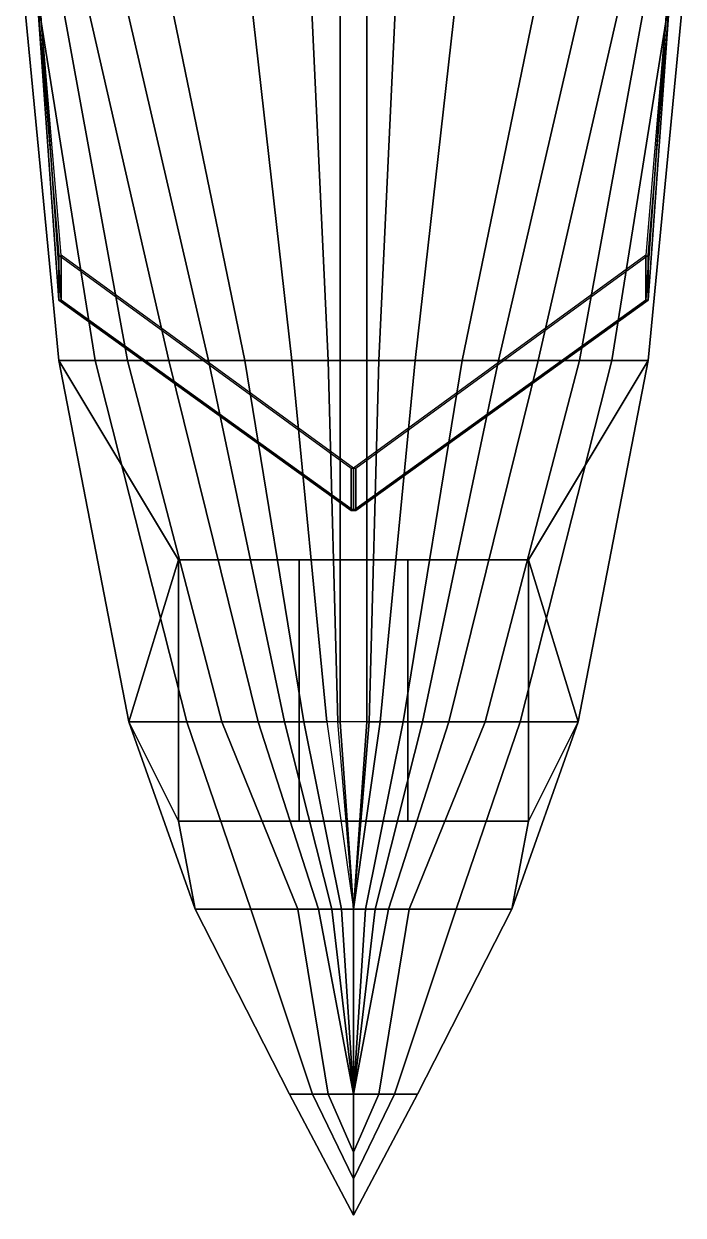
# Model space of a CAD drawing. Extents: x -2.8 to 2.8, y -17.3 to 17.1.
# Drawn here: x -2.73 to 2.73, y -17.34 to -7.48 of the extents above; entities that cross this region are included whole.
import ezdxf

# ---------------------------------------------------------------- set-up
doc = ezdxf.new("R2010")
doc.units = 0
doc.layers.get('0').update_dxf_attribs({"linetype": 'CONTINUOUS'})
doc.layers.add('SUPERSTRUCTURE', color=3, linetype='CONTINUOUS')

msp = doc.modelspace()

# ---------------------------------------------------------------- linework, layer by layer
for points in [[(-2.73, -7.26, 2.19), (-2.62, -7.26, 1.18), (-2.14, -10.27, 1.39), (-2.44, -10.27, 2.47)], [(2.73, -7.26, 2.19), (-2.73, -7.26, 2.19), (-2.44, -10.27, 2.47), (2.44, -10.27, 2.47)], [(-2.62, -7.26, 1.18), (-2.42, -7.26, 0.44), (-1.87, -10.27, 0.66), (-2.14, -10.27, 1.39)], [(-2.42, -7.26, 0.44), (-2.22, -7.26), (-1.53, -10.27), (-1.87, -10.27, 0.66)], [(-2.22, -7.26), (-1.9, -7.26, -0.46), (-1.2, -10.27, -0.46), (-1.53, -10.27)], [(-1.9, -7.26, -0.46), (-1.52, -7.26, -0.78), (-0.9, -10.27, -0.78), (-1.2, -10.27, -0.46)], [(-1.52, -7.26, -0.78), (-0.85, -7.26, -1.13), (-0.51, -10.27, -1.13), (-0.9, -10.27, -0.78)], [(-0.85, -7.26, -1.13), (-0.35, -7.26, -1.31), (-0.21, -10.27, -1.31), (-0.51, -10.27, -1.13)], [(-0.35, -7.26, -1.31), (-0.11, -7.26, -1.4), (-0.11, -10.27, -1.4), (-0.21, -10.27, -1.31)], [(-0.11, -7.26, -1.4), (-0.11, -7.26, -1.71), (-0.11, -10.27, -1.71), (-0.11, -10.27, -1.4)], [(-0.11, -7.26, -1.71), (0.11, -7.26, -1.71), (0.11, -10.27, -1.71), (-0.11, -10.27, -1.71)], [(0.11, -10.27, -1.4), (0.11, -10.27, -1.71), (0.11, -7.26, -1.71), (0.11, -7.26, -1.4)], [(0.21, -10.27, -1.31), (0.11, -10.27, -1.4), (0.11, -7.26, -1.4), (0.35, -7.26, -1.31)], [(0.51, -10.27, -1.13), (0.21, -10.27, -1.31), (0.35, -7.26, -1.31), (0.85, -7.26, -1.13)], [(0.9, -10.27, -0.78), (0.51, -10.27, -1.13), (0.85, -7.26, -1.13), (1.52, -7.26, -0.78)], [(1.2, -10.27, -0.46), (0.9, -10.27, -0.78), (1.52, -7.26, -0.78), (1.9, -7.26, -0.46)], [(1.53, -10.27), (1.2, -10.27, -0.46), (1.9, -7.26, -0.46), (2.22, -7.26)], [(1.87, -10.27, 0.66), (1.53, -10.27), (2.22, -7.26), (2.42, -7.26, 0.44)], [(2.14, -10.27, 1.39), (1.87, -10.27, 0.66), (2.42, -7.26, 0.44), (2.62, -7.26, 1.18)], [(2.44, -10.27, 2.47), (2.14, -10.27, 1.39), (2.62, -7.26, 1.18), (2.73, -7.26, 2.19)], [(-2.44, -10.27, 2.47), (-2.14, -10.27, 1.39), (-1.38, -13.26, 1.39), (-1.86, -13.26, 2.71)], [(-1.86, -13.26, 2.71), (-1.45, -11.92, 2.6024), (-2.44, -10.27, 2.47), (-1.86, -13.26, 2.71)], [(2.44, -10.27, 2.47), (-2.44, -10.27, 2.47), (-1.45, -11.92, 2.6024), (1.45, -11.92, 2.6024)], [(-2.14, -10.27, 1.39), (-1.87, -10.27, 0.66), (-1.09, -13.26, 0.66), (-1.38, -13.26, 1.39)], [(-1.87, -10.27, 0.66), (-1.53, -10.27), (-0.79, -13.26), (-1.09, -13.26, 0.66)], [(-1.53, -10.27), (-1.2, -10.27, -0.46), (-0.57, -13.26, -0.46), (-0.79, -13.26)], [(-1.2, -10.27, -0.46), (-0.9, -10.27, -0.78), (-0.41, -13.26, -0.78), (-0.57, -13.26, -0.46)], [(-0.9, -10.27, -0.78), (-0.51, -10.27, -1.13), (-0.22, -13.26, -1.13), (-0.41, -13.26, -0.78)], [(-0.51, -10.27, -1.13), (-0.21, -10.27, -1.31), (-0.13, -13.26, -1.31), (-0.22, -13.26, -1.13)], [(-0.21, -10.27, -1.31), (-0.11, -10.27, -1.4), (-0.11, -13.26, -1.4), (-0.13, -13.26, -1.31)], [(-0.11, -10.27, -1.4), (-0.11, -10.27, -1.71), (-0.11, -13.26, -1.71), (-0.11, -13.26, -1.4)], [(-0.11, -10.27, -1.71), (0.11, -10.27, -1.71), (0.11, -13.26, -1.71), (-0.11, -13.26, -1.71)], [(0.11, -13.26, -1.4), (0.11, -13.26, -1.71), (0.11, -10.27, -1.71), (0.11, -10.27, -1.4)], [(0.13, -13.26, -1.31), (0.11, -13.26, -1.4), (0.11, -10.27, -1.4), (0.21, -10.27, -1.31)], [(0.22, -13.26, -1.13), (0.13, -13.26, -1.31), (0.21, -10.27, -1.31), (0.51, -10.27, -1.13)], [(0.41, -13.26, -0.78), (0.22, -13.26, -1.13), (0.51, -10.27, -1.13), (0.9, -10.27, -0.78)], [(0.57, -13.26, -0.46), (0.41, -13.26, -0.78), (0.9, -10.27, -0.78), (1.2, -10.27, -0.46)], [(0.79, -13.26), (0.57, -13.26, -0.46), (1.2, -10.27, -0.46), (1.53, -10.27)], [(1.09, -13.26, 0.66), (0.79, -13.26), (1.53, -10.27), (1.87, -10.27, 0.66)], [(1.38, -13.26, 1.39), (1.09, -13.26, 0.66), (1.87, -10.27, 0.66), (2.14, -10.27, 1.39)], [(1.86, -13.26, 2.71), (1.38, -13.26, 1.39), (2.14, -10.27, 1.39), (2.44, -10.27, 2.47)], [(1.45, -11.92, 2.6024), (1.86, -13.26, 2.71), (2.44, -10.27, 2.47), (1.45, -11.92, 2.6024)], [(-1.45, -11.92, 2.6024), (-1.86, -13.26, 2.71), (-1.45, -14.08, 2.7788)], [(0.45, -11.92, 2.6024), (-0.45, -11.92, 2.6024), (-0.45, -14.08, 2.7788), (0.45, -14.08, 2.7788)], [(1.86, -13.26, 2.71), (1.45, -11.92, 2.6024), (1.45, -14.08, 2.7788)], [(-1.86, -13.26, 2.71), (-1.38, -13.26, 1.39), (-0.85, -14.81, 1.87), (-1.31, -14.81, 2.84)], [(-1.45, -14.08, 2.7788), (-1.86, -13.26, 2.71), (-1.31, -14.81, 2.84)], [(-1.38, -13.26, 1.39), (-1.09, -13.26, 0.66), (-0.46, -14.81, 0.66), (-0.85, -14.81, 1.87)], [(-1.09, -13.26, 0.66), (-0.79, -13.26), (-0.29, -14.81), (-0.46, -14.81, 0.66)], [(-0.79, -13.26), (-0.57, -13.26, -0.46), (-0.18, -14.81, -0.46), (-0.29, -14.81)], [(-0.57, -13.26, -0.46), (-0.41, -13.26, -0.78), (-0.1, -14.81, -0.78), (-0.18, -14.81, -0.46)], [(-0.41, -13.26, -0.78), (-0.22, -13.26, -1.13), (0, -14.81, -1.13), (-0.1, -14.81, -0.78)], [(-0.13, -13.26, -1.31), (-0.11, -13.26, -1.4), (0, -14.81, -1.13)], [(-0.11, -13.26, -1.4), (-0.11, -13.26, -1.71), (0, -14.81, -1.13)], [(0.1, -14.81, -0.78), (0, -14.81, -1.13), (0.22, -13.26, -1.13), (0.41, -13.26, -0.78)], [(0, -14.81, -1.13), (0, -14.81, -1.13), (0.11, -13.26, -1.71), (0.11, -13.26, -1.4)], [(0, -14.81, -1.13), (0, -14.81, -1.13), (0.13, -13.26, -1.31), (0.22, -13.26, -1.13)], [(0, -14.81, -1.13), (0, -14.81, -1.13), (0.11, -13.26, -1.4), (0.13, -13.26, -1.31)], [(0.18, -14.81, -0.46), (0.1, -14.81, -0.78), (0.41, -13.26, -0.78), (0.57, -13.26, -0.46)], [(0.29, -14.81), (0.18, -14.81, -0.46), (0.57, -13.26, -0.46), (0.79, -13.26)], [(0.46, -14.81, 0.66), (0.29, -14.81), (0.79, -13.26), (1.09, -13.26, 0.66)], [(0.85, -14.81, 1.87), (0.46, -14.81, 0.66), (1.09, -13.26, 0.66), (1.38, -13.26, 1.39)], [(1.31, -14.81, 2.84), (0.85, -14.81, 1.87), (1.38, -13.26, 1.39), (1.86, -13.26, 2.71)], [(1.86, -13.26, 2.71), (1.45, -14.08, 2.7788), (1.31, -14.81, 2.84)], [(1.45, -14.08, 2.7788), (-1.45, -14.08, 2.7788), (-1.31, -14.81, 2.84), (1.31, -14.81, 2.84)], [(-1.31, -14.81, 2.84), (-0.85, -14.81, 1.87), (-0.34, -16.34, 2.43), (-0.53, -16.34, 2.97)], [(-0.53, -16.34, 2.97), (0.53, -16.34, 2.97), (1.31, -14.81, 2.84), (-1.31, -14.81, 2.84)], [(-0.85, -14.81, 1.87), (-0.46, -14.81, 0.66), (-0.21, -16.34, 1.83), (-0.34, -16.34, 2.43)], [(-0.46, -14.81, 0.66), (-0.29, -14.81), (0, -16.34, 0.61), (-0.21, -16.34, 1.83)], [(-0.29, -14.81), (-0.18, -14.81, -0.46), (0, -16.34, 0.61)], [(-0.18, -14.81, -0.46), (-0.1, -14.81, -0.78), (0, -16.34, 0.61)], [(-0.1, -14.81, -0.78), (0, -14.81, -1.13), (0, -16.34, 0.61)], [(0, -16.34, 0.61), (0, -16.34, 0.61), (0, -14.81, -1.13), (0.1, -14.81, -0.78)], [(0, -16.34, 0.61), (0, -16.34, 0.61), (0.18, -14.81, -0.46), (0.29, -14.81)], [(0, -16.34, 0.61), (0, -16.34, 0.61), (0.1, -14.81, -0.78), (0.18, -14.81, -0.46)], [(0.21, -16.34, 1.83), (0, -16.34, 0.61), (0.29, -14.81), (0.46, -14.81, 0.66)], [(0.34, -16.34, 2.43), (0.21, -16.34, 1.83), (0.46, -14.81, 0.66), (0.85, -14.81, 1.87)], [(0.53, -16.34, 2.97), (0.34, -16.34, 2.43), (0.85, -14.81, 1.87), (1.31, -14.81, 2.84)], [(-0.53, -16.34, 2.97), (-0.34, -16.34, 2.43), (0, -17.04, 2.51), (0, -17.34, 3.07)], [(0, -17.34, 3.07), (0, -17.34, 3.07), (0.53, -16.34, 2.97), (-0.53, -16.34, 2.97)], [(-0.34, -16.34, 2.43), (-0.21, -16.34, 1.83), (0, -16.82, 1.83), (0, -17.04, 2.51)], [(-0.21, -16.34, 1.83), (0, -16.34, 0.61), (0, -16.55, 0.83), (0, -16.82, 1.83)], [(0, -16.82, 1.83), (0, -16.55, 0.83), (0, -16.34, 0.61), (0.21, -16.34, 1.83)], [(0, -17.04, 2.51), (0, -16.82, 1.83), (0.21, -16.34, 1.83), (0.34, -16.34, 2.43)], [(0, -17.34, 3.07), (0, -17.04, 2.51), (0.34, -16.34, 2.43), (0.53, -16.34, 2.97)]]:
    msp.add_3dface(points)
at = {"layer": 'SUPERSTRUCTURE'}
for points in [[(-2.62, -7.26, 2.71), (-2.44, -9.77, 2.93), (-2.42, -9.77, 2.93), (-2.6, -7.26, 2.71)], [(-2.62, -7.26, 2.19), (-2.44, -9.4, 2.38), (-2.44, -9.77, 2.93), (-2.62, -7.26, 2.71)], [(-2.42, -9.77, 2.93), (-2.42, -9.4, 2.38), (-2.6, -7.26, 2.19), (-2.6, -7.26, 2.71)], [(2.6, -7.26, 2.71), (2.42, -9.77, 2.93), (2.44, -9.77, 2.93), (2.62, -7.26, 2.71)], [(2.6, -7.26, 2.19), (2.42, -9.4, 2.38), (2.42, -9.77, 2.93), (2.6, -7.26, 2.71)], [(2.44, -9.77, 2.93), (2.44, -9.4, 2.38), (2.62, -7.26, 2.19), (2.62, -7.26, 2.71)], [(-2.44, -9.4, 2.38), (-0.02, -11.16, 2.54), (-0.02, -11.51, 3.15), (-2.44, -9.77, 2.93)], [(0, -11.51, 3.15), (0, -11.16, 2.54), (-2.42, -9.4, 2.38), (-2.42, -9.77, 2.93)], [(2.42, -9.4, 2.38), (0, -11.16, 2.54), (0, -11.51, 3.15), (2.42, -9.77, 2.93)], [(0.02, -11.51, 3.15), (0.02, -11.16, 2.54), (2.44, -9.4, 2.38), (2.44, -9.77, 2.93)], [(-2.44, -9.77, 2.93), (-0.02, -11.51, 3.15), (0, -11.51, 3.15), (-2.42, -9.77, 2.93)], [(2.42, -9.77, 2.93), (0, -11.51, 3.15), (0.02, -11.51, 3.15), (2.44, -9.77, 2.93)], [(-0.02, -11.51, 3.15), (-0.02, -11.16, 2.54), (0, -11.16, 2.54), (0, -11.51, 3.15)], [(0, -11.51, 3.15), (0, -11.16, 2.54), (0.02, -11.16, 2.54), (0.02, -11.51, 3.15)], [(-1.45, -11.92, 2.6024), (-1.45, -14.08, 2.7788), (-1.45, -14.08, 2.94), (-1.45, -11.92, 2.71)], [(-0.45, -11.92, 2.71), (-0.45, -11.92, 2.6024), (-1.45, -11.92, 2.6024), (-1.45, -11.92, 2.71)], [(-1.45, -11.92, 2.71), (-1.45, -14.08, 2.94), (-0.45, -14.08, 2.94), (-0.45, -11.92, 2.71)], [(-0.45, -14.08, 2.94), (-0.45, -14.08, 2.7788), (-0.45, -11.92, 2.6024), (-0.45, -11.92, 2.71)], [(0.45, -11.92, 2.6024), (0.45, -14.08, 2.7788), (0.45, -14.08, 2.94), (0.45, -11.92, 2.71)], [(1.45, -11.92, 2.71), (1.45, -11.92, 2.6024), (0.45, -11.92, 2.6024), (0.45, -11.92, 2.71)], [(0.45, -11.92, 2.71), (0.45, -14.08, 2.94), (1.45, -14.08, 2.94), (1.45, -11.92, 2.71)], [(1.45, -14.08, 2.94), (1.45, -14.08, 2.7788), (1.45, -11.92, 2.6024), (1.45, -11.92, 2.71)], [(-1.45, -14.08, 2.94), (-1.45, -14.08, 2.7788), (-0.45, -14.08, 2.7788), (-0.45, -14.08, 2.94)], [(0.45, -14.08, 2.94), (0.45, -14.08, 2.7788), (1.45, -14.08, 2.7788), (1.45, -14.08, 2.94)]]:
    msp.add_3dface(points, dxfattribs=at)

doc.saveas('drawing.dxf')
